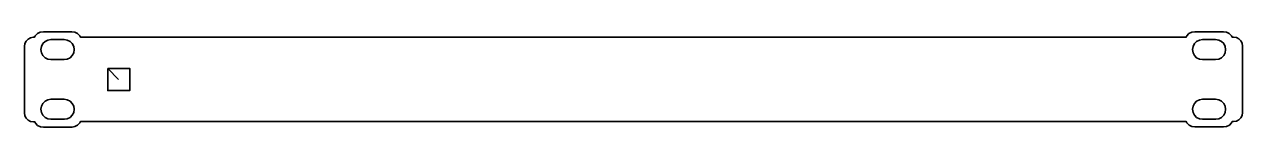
# Model space of a CAD drawing. Header units: inches. Extents: x 0.4 to 11.3, y 10.2 to 11.1.
import ezdxf

# ---------------------------------------------------------------- set-up
doc = ezdxf.new("R2010")
doc.units = ezdxf.units.IN
doc.header["$MEASUREMENT"] = 0
for name, color, linetype in [('First LED Indicators', 7, 'Continuous'), ('Layer 1', 7, 'Continuous'), ('Led Positions', 7, 'Continuous')]:
    doc.layers.add(name, color=color, linetype=linetype)

msp = doc.modelspace()

# ---------------------------------------------------------------- linework, layer by layer
at = {"layer": 'First LED Indicators', "color": 30, "lineweight": 35, "true_color": 0xff9f1d}
msp.add_lwpolyline([(1.174, 10.74), (1.272, 10.642)], dxfattribs=at)
at = {"layer": 'Layer 1', "color": 88, "lineweight": 35, "true_color": 0x105111}
for points in [[(0.881, 10.224), (0.906, 10.236), (0.925, 10.256), (0.931, 10.267), (10.8, 10.267), (10.806, 10.256), (10.825, 10.236), (10.85, 10.224), (10.878, 10.219), (11.132, 10.219), (11.16, 10.224), (11.185, 10.236), (11.204, 10.256), (11.21, 10.267), (11.222, 10.267), (11.247, 10.271), (11.269, 10.282), (11.288, 10.3), (11.299, 10.322), (11.303, 10.347), (11.303, 10.938), (11.299, 10.963), (11.288, 10.985), (11.269, 11.003), (11.247, 11.014), (11.222, 11.018), (11.208, 11.018), (11.203, 11.029), (11.183, 11.049), (11.158, 11.061), (11.131, 11.065), (10.876, 11.065), (10.849, 11.061), (10.824, 11.049), (10.804, 11.029), (10.799, 11.018), (0.931, 11.018), (0.925, 11.029), (0.906, 11.049), (0.881, 11.061), (0.853, 11.065), (0.6, 11.065), (0.572, 11.061), (0.547, 11.049), (0.528, 11.029), (0.522, 11.018), (0.51, 11.018), (0.486, 11.011), (0.464, 11), (0.446, 10.982), (0.435, 10.96), (0.431, 10.935), (0.431, 10.344), (0.435, 10.319), (0.446, 10.297), (0.464, 10.279), (0.486, 10.268), (0.511, 10.264), (0.524, 10.264), (0.529, 10.253), (0.549, 10.233), (0.574, 10.221), (0.601, 10.217), (0.856, 10.217), (0.881, 10.224)], [(0.668, 10.818), (0.64, 10.822), (0.615, 10.835), (0.596, 10.854), (0.583, 10.879), (0.579, 10.907), (0.583, 10.935), (0.596, 10.96), (0.615, 10.979), (0.64, 10.992), (0.668, 10.996), (0.786, 10.996), (0.814, 10.992), (0.839, 10.979), (0.858, 10.96), (0.871, 10.935), (0.875, 10.907), (0.871, 10.879), (0.858, 10.854), (0.839, 10.835), (0.814, 10.822), (0.786, 10.818), (0.668, 10.818)], [(10.944, 10.818), (10.917, 10.822), (10.892, 10.835), (10.872, 10.854), (10.86, 10.879), (10.856, 10.907), (10.86, 10.935), (10.872, 10.96), (10.892, 10.979), (10.917, 10.992), (10.944, 10.996), (11.062, 10.996), (11.09, 10.992), (11.115, 10.979), (11.135, 10.96), (11.147, 10.935), (11.151, 10.907), (11.147, 10.879), (11.135, 10.854), (11.115, 10.835), (11.09, 10.822), (11.062, 10.818), (10.944, 10.818)], [(0.668, 10.287), (0.64, 10.292), (0.615, 10.304), (0.596, 10.324), (0.583, 10.349), (0.579, 10.376), (0.583, 10.404), (0.596, 10.429), (0.615, 10.449), (0.64, 10.461), (0.668, 10.465), (0.786, 10.465), (0.814, 10.461), (0.839, 10.449), (0.858, 10.429), (0.871, 10.404), (0.875, 10.376), (0.871, 10.349), (0.858, 10.324), (0.839, 10.304), (0.814, 10.292), (0.786, 10.287), (0.668, 10.287)], [(10.944, 10.287), (10.917, 10.292), (10.892, 10.304), (10.872, 10.324), (10.86, 10.349), (10.856, 10.376), (10.86, 10.404), (10.872, 10.429), (10.892, 10.449), (10.917, 10.461), (10.944, 10.465), (11.062, 10.465), (11.09, 10.461), (11.115, 10.449), (11.135, 10.429), (11.147, 10.404), (11.151, 10.376), (11.147, 10.349), (11.135, 10.324), (11.115, 10.304), (11.09, 10.292), (11.062, 10.287), (10.944, 10.287)]]:
    msp.add_lwpolyline(points, dxfattribs=at)
at = {"layer": 'Led Positions', "color": 30, "lineweight": 35, "true_color": 0xff9f1d}
msp.add_lwpolyline([(1.174, 10.74), (1.371, 10.74), (1.371, 10.543), (1.174, 10.543), (1.174, 10.74)], dxfattribs=at)

doc.saveas('drawing.dxf')
